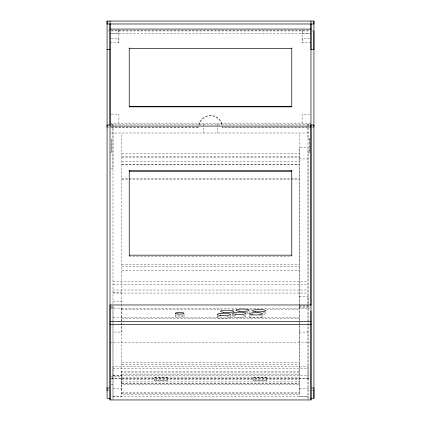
<?xml version="1.0" encoding="UTF-8"?>
<svg xmlns="http://www.w3.org/2000/svg" width="421" height="421" viewBox="0 0 421 421"><rect width="100%" height="100%" fill="white"/><g stroke="black" fill="none" stroke-linecap="round" stroke-linejoin="round"><path stroke-width="0.32" stroke-dasharray="2.1 1.58" d="M110.028 306.572L112.986 306.572L112.981 399.392L112.981 124.142L110.028 124.142L310.977 124.142L308.019 124.142L308.025 398.813M112.981 124.142L112.981 168.695L111.207 168.695M112.986 308.177L112.986 306.572M110.023 42.7L118.89 42.7L118.89 38.621L111.291 38.621M118.89 30.08L118.89 33.58L110.023 33.58M112.981 375.2L121.843 375.2L121.848 394.161L299.157 394.161L299.157 147.576L308.025 147.576L308.025 399.392M121.843 375.2L121.848 384.541L299.157 384.541M121.848 308.177L121.848 332.08L112.981 332.08M121.848 371.433L121.848 372.953L299.157 372.953L299.157 371.433L121.848 371.433L121.843 376.211L112.981 376.211M302.11 123.127L302.11 114.259L309.709 114.259M310.977 42.7L302.11 42.7L302.11 30.149M308.025 124.142L308.014 138.914L310.972 138.914M111.339 30.538L309.661 30.538M107.66 30.943L109.434 30.943M111.339 30.949L309.661 30.949M311.566 30.943L313.34 30.943M111.339 33.47L309.661 33.47M310.977 33.58L302.11 33.58L302.11 30.08M309.709 38.616L302.11 38.616L302.11 42.7M111.291 114.259L118.89 114.259L118.89 123.127M110.023 123.127L310.972 123.127M107.66 127.1L109.434 127.1M111.339 127.095L198.68 127.095L198.68 127.516L111.339 127.516M310.972 127.095L222.32 127.095L222.32 127.516L310.972 127.516M311.566 127.095L313.34 127.095M111.207 133.004L308.019 133.004M110.028 152.213L111.507 152.213L111.502 138.914L111.507 152.213M308.014 152.213L309.788 152.213M121.848 153.439L299.157 153.439M121.848 156.475L299.157 156.475M121.848 157.486L299.157 157.486M299.157 158.938L308.025 158.938M121.848 161.769L299.157 161.769M121.848 164.295L299.157 164.295M121.848 164.806L299.157 164.806M121.848 178.688L299.157 178.688M121.848 179.699L299.157 179.699M129.236 256.189L291.769 256.189M121.848 264.52L299.157 264.52M121.848 266.54L299.157 266.54M121.848 270.582L299.157 270.582M112.986 281.686L308.025 281.686M112.986 284.717L308.025 284.717M112.986 290.016L308.025 290.016M112.986 292.805L121.848 292.805M112.986 293.048L308.025 293.048M299.157 296.379L308.025 296.379L308.025 304.104M112.986 301.136L121.848 301.136M299.157 305.804L308.025 305.804M299.157 306.572L309.667 306.572M110.028 307.583L112.981 307.583M299.157 307.583L310.977 307.583M110.028 308.177L309.667 308.177M121.848 309.714L222.325 309.714M232.176 309.714L235.46 309.714M249.906 309.714L251.874 309.714M266.325 309.714L299.157 309.714M112.986 317.797L299.157 317.797M121.848 318.444L299.157 318.444M299.157 332.08L308.025 332.08M110.028 342.852L309.667 342.852M121.848 362.802L299.157 362.802M121.848 364.539L299.157 364.539M112.981 368.396L308.019 368.396M121.848 374.464L299.157 374.464M112.981 375.837L308.025 375.837M111.212 376.779L112.986 376.779M121.843 377.105L299.152 377.105M154.354 377.648L167.653 377.648M253.353 377.648L266.651 377.648M111.344 378.316L309.667 378.316M111.212 378.837L309.798 378.837M121.848 379.763L299.157 379.763M154.354 380.3L167.653 380.3M253.353 380.3L266.651 380.3M121.848 381.926L299.157 381.926M121.848 383.663L299.157 383.663M121.848 383.889L299.157 383.889M111.212 384.541L112.986 384.541M107.66 387.62L110.023 387.62M310.977 387.615L313.34 387.615M107.66 388.294L109.434 388.294M311.566 388.294L313.34 388.294M112.981 388.625L121.843 388.625M299.152 388.625L308.019 388.625M107.66 390.572L109.434 390.572M310.977 390.567L313.34 390.567M121.848 392.619L299.157 392.619M121.848 393.151L299.157 393.151M112.981 396.482L308.025 396.482M112.981 396.698L121.843 396.698L121.843 133.004M308.019 396.698L299.152 396.698L299.152 133.004M308.025 378.837L308.019 366.833L112.981 366.833L112.981 378.837M265.656 311.85L265.656 313.592M262.63 314.961L262.63 316.708M249.337 314.961L249.337 316.708M249.137 311.361L249.137 312.529M245.88 314.476L245.88 316.218M232.581 314.476L232.581 316.218M230.524 315.608L230.524 317.35M217.225 315.608L217.225 317.35M217.147 124.142L217.147 133.004M203.848 124.142L203.848 133.004M184.093 314.476L184.093 316.218M175.231 314.476L175.231 316.218M118.89 30.149L118.89 42.7M198.68 127.516A11.82 11.699 0 0 1 198.701 126.747M198.907 125.232A11.82 11.699 0 0 1 222.093 125.232M222.293 126.747A11.82 11.699 0 0 1 222.32 127.516M198.907 124.811A11.82 11.699 0 0 1 222.093 124.811M233.271 314.682A6.647 1.152 0 0 1 231.513 315.108M220.988 314.682A6.647 1.152 0 0 1 220.493 314.166M231.176 313.324A6.647 1.152 0 0 1 231.513 313.371M226.419 316.287A6.647 1.152 0 0 1 229.15 318.055A6.647 1.152 0 0 1 218.599 318.055A6.647 1.152 0 0 1 221.33 316.287M242.554 315.218A6.647 1.152 0 0 1 244.322 316.96A6.647 1.152 0 0 1 234.139 316.96A6.647 1.152 0 0 1 235.907 315.218M248.453 313.619A6.647 1.152 0 0 1 246.874 313.977M236.523 313.619A6.647 1.152 0 0 1 235.839 313.108M246.18 312.15A6.647 1.152 0 0 1 248.453 312.598M263.057 312.677A6.647 1.152 0 0 1 263.709 314.413M253.253 314.171A6.647 1.152 0 0 1 252.584 313.892M259.678 315.745A6.647 1.152 0 0 1 260.983 317.466A6.647 1.152 0 0 1 250.984 317.466A6.647 1.152 0 0 1 252.29 315.745M309.498 138.914L309.493 152.213L309.488 138.914M167.653 377.39L154.354 377.39L154.354 380.558L167.653 380.558L167.653 377.39M266.651 377.39L253.353 377.39L253.353 380.558L266.651 380.558L266.651 377.39M177.199 316.86A4.431 0.768 0 0 0 184.088 316.271A4.431 0.768 0 0 0 177.699 315.529A4.431 0.768 0 0 0 177.199 316.86"/><path stroke-width="0.63" d="M107.071 390.567L107.071 389.351M107.071 388.841L107.071 387.625M107.071 127.1L107.071 21.055L313.929 21.05L313.929 23.981L107.071 23.981L107.071 21.055M110.028 29.038L110.028 21.055M310.977 310.866L310.977 399.95L110.028 399.95L110.028 304.967L310.977 304.967M110.023 23.981L110.023 125.063L107.071 125.063L107.071 398.303L110.023 398.303M129.236 170.484L129.236 171.494L291.769 171.489L291.769 170.479L129.236 170.484L129.236 255.531M291.764 47.915L291.764 106.834L129.231 106.834L129.231 106.413L291.764 106.413M310.977 29.038L310.977 21.05M310.977 399.95L310.977 125.058L313.929 125.058L313.929 398.298L310.977 398.298M310.977 23.981L310.977 49.683L313.929 49.683L313.929 21.05M129.231 48.336L291.764 48.336M107.071 49.689L110.023 49.689M110.023 126.084L310.977 126.084M129.236 255.179L291.769 255.179M110.028 321.649L310.977 321.649M310.977 324.007L310.977 324.559L110.028 324.559L110.028 324.007M313.929 30.943L313.929 127.095M313.929 387.615L313.929 398.298M310.977 305.262L310.972 29.091L110.023 29.091L110.028 399.95M291.769 170.479L291.769 255.531M129.231 47.915L129.231 106.834M252.29 314.755A6.647 1.152 0 0 0 262.62 313.871A6.647 1.152 0 0 0 253.042 312.761A6.647 1.152 0 0 0 252.29 314.755M223.435 312.293A6.647 1.152 0 0 0 233.766 311.408A6.647 1.152 0 0 0 224.188 310.293A6.647 1.152 0 0 0 223.435 312.293M177.199 313.95A4.431 0.768 0 0 0 184.088 313.361A4.431 0.768 0 0 0 177.699 312.619A4.431 0.768 0 0 0 177.199 313.95M235.534 314.271A6.647 1.152 0 0 0 245.864 313.387A6.647 1.152 0 0 0 236.292 312.277A6.647 1.152 0 0 0 235.534 314.271M255.684 311.682A6.647 1.152 0 0 0 265.656 310.682A6.647 1.152 0 0 0 255.684 309.682A6.647 1.152 0 0 0 255.684 311.682M239.165 311.198A6.647 1.152 0 0 0 249.137 310.198A6.647 1.152 0 0 0 239.165 309.198A6.647 1.152 0 0 0 239.165 311.198M220.178 315.403A6.647 1.152 0 0 0 230.508 314.519A6.647 1.152 0 0 0 220.93 313.408A6.647 1.152 0 0 0 220.178 315.403"/></g></svg>
